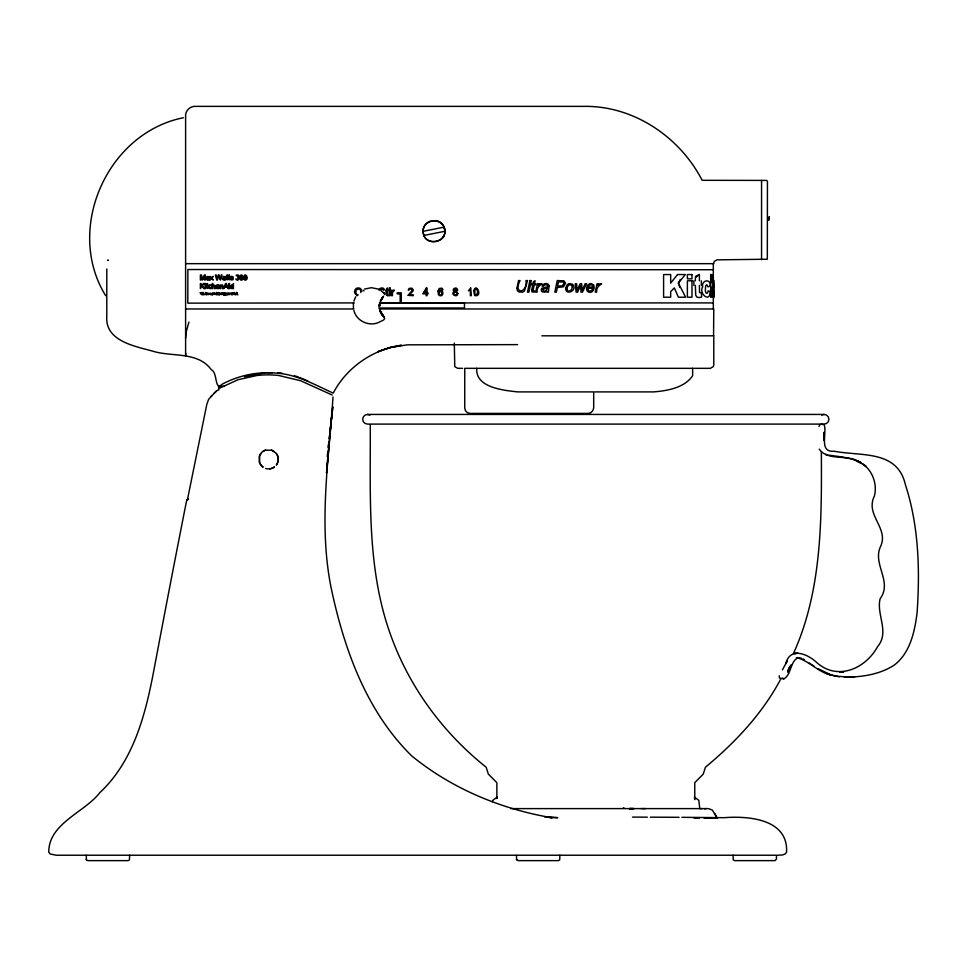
<?xml version="1.0" encoding="UTF-8"?>
<svg xmlns="http://www.w3.org/2000/svg" width="967" height="967" viewBox="0 0 967 967"><rect width="100%" height="100%" fill="white"/><g stroke="black" fill="none" stroke-linecap="round" stroke-linejoin="round"><path stroke-width="1.45" d="M713.803 287.55L713.791 284.153L713.259 287.55L713.876 287.55M713.561 335.815L713.779 308.981L379.415 308.981M496.857 798.44L496.869 782.666L488.347 774.096L486.171 767.218C442.777 732.648 408.944 686.606 390.378 634.219C366.324 567.218 370.724 494.681 370.264 424.755M185.761 353.438L185.604 355.385M353.414 303.433L353.414 308.159M360.848 292.578L360.582 290.257A2.43 2.43 0 0 0 359.011 288.891L356.086 289.955L355.844 293.231A2.587 2.587 0 0 0 356.799 294.524L358.273 294.971M379.354 306.43L379.535 304.569L379.415 306.382L379.535 304.605L379.427 305.475M379.548 304.532L379.415 306.188L379.572 304.339M332.999 397.014C328.732 460.219 318.469 524.404 331.052 587.501C343.962 648.664 366.155 711.071 411.616 755.807C451.698 788.649 501.281 809.21 552.205 817.792L544.844 816.873L557.766 817.683L545.775 817.163M328.647 447.528L326.532 472.923L330.738 427.293M185.604 338.208L186.135 332.14L188.94 322.047M496.893 797.642L496.82 798.512L497.183 797.038L492.795 800.362L492.3 801.703M332.08 414.275L332.805 406.708L329.251 438.873L332.007 414.275L330.569 427.305M327.269 456.509L327.74 452.024M790.873 665.997L787.658 672.125L788.25 669.696M818.952 426.387L820.161 424.416M423.171 231.306C422.784 217.817 444.385 217.309 444.784 230.581C446.077 243.479 425.25 246.186 423.341 233.216C420.669 221.141 439.562 215.399 443.986 227.172C450.404 242.572 423.135 247.975 423.171 231.306L443.986 227.172M713.767 263.072L714.202 261.453L717.006 259.845L767.327 259.229L767.447 181.264L766.589 180.418L702.151 180.309C679.813 136.951 633.699 105.608 583.935 106.37L194.258 106.37C189.049 106.805 184.963 111.628 185.604 116.838M353.886 301.112L355.699 296.748M793.436 653.547C822.059 590.474 821.732 519.678 821.346 451.807M779.269 675.8L779.45 678.097L783.971 678.822L782.581 678.133M382.364 297.751L380.502 300.955L383.476 296.422L380.418 301.172L380.925 299.963M788.975 669.333C786.884 672.174 792.094 663.217 789.205 668.572M380.406 301.196L383.416 296.47L382.497 297.57M790.269 667.061L787.924 671.328L790.257 666.94M680.297 279.439L678.399 283.101L679.813 287.344M788.903 668.378L790.257 665.961M782.412 669.853L787.295 660.92L785.736 663.761C790.075 646.512 807.518 653.946 816.535 662.359C837.313 681.167 865.356 668.922 877.577 646.669C889.978 632.019 876.029 614.541 880.163 598.682C892.819 581.566 872.077 564.051 880.635 546.331C889.108 528.055 864.812 514.976 874.422 495.962C877.311 484.648 872.935 471.799 863.736 464.631L866.19 466.626C857.572 459.144 845.762 457.403 834.823 455.977M790.027 667.049L791.465 664.945L790.728 665.308M780.84 678.87C762.516 713.513 735.367 742.33 705.439 767.218L703.263 774.096L694.753 782.666L694.777 799.612L694.427 797.038L698.815 800.362L699.637 807.372M713.078 281.022L713.876 280.442L713.876 297.558L713.235 297.328M381.554 298.803L383.367 296.41M188.045 499.02L187.356 500.108L206.781 404.472L208.618 399.335L216.475 390.825M210.588 396.833L211.773 395.539M213.949 393.436L217.841 390.003M699.395 280.793L699.395 274.555L695.37 277.783L695.37 280.793M219.243 388.347L238.027 379.705L256.956 375.498A92.276 90.257 0 0 1 278.75 375.498L300.604 380.72L332.237 395.056M695.346 276.489L699.395 274.555M188.372 498.767L186.969 499.697L186.426 501.535C175.003 559.216 163.919 616.97 153.016 674.761C144.712 717.296 132.648 761.923 99.915 792.553C84.794 812.316 48.531 823.376 48.761 852.241L50.296 854.03L56.243 855.227L516.052 855.227M364.474 289.085L371.413 287.695L378.363 289.085M794.886 653.813L796.3 653.341M183.367 117.732C106.974 132.999 64.584 229.264 105.657 295.672M367.52 414.432L365.079 415.097L363.338 416.825L362.673 419.267L363.338 421.709L365.079 423.449L367.52 424.102L824.089 424.102L826.531 423.449L828.272 421.709L828.937 419.267L828.272 416.825L826.531 415.097L824.089 414.432L367.52 414.432L369.974 415.097M821.636 415.097L824.089 414.432M244.482 376.695L265.381 372.791M423.993 235.428L444.808 231.306M704.351 808.799L706.103 808.605M794.415 653.414L797.811 653.112M455.723 295.008L454.26 294.584L453.861 293.158A1.45 1.45 0 0 1 455.034 291.986L455.687 291.974M783.899 678.822C791.369 675.002 790.172 660.884 798.271 657.669L796.409 657.669C808.11 660.026 817.695 671.823 830.121 674.797L825.588 673.032M266.783 372.766L272.416 372.67M632.696 808.605L629.191 808.63L633.482 808.605M699.624 808.605L701.897 808.605M713.779 263.665L185.652 263.665M713.32 269.733L187.876 269.527L187.803 303.142L354.357 302.913M701.317 280.793L701.317 285.41M363.133 290.16L363.979 290.946M713.876 290.571L713.779 293.895L713.295 292.397M380.031 302.913L713.32 302.913M379.366 303.142L464.474 303.142L464.474 307.977L378.653 307.977M353.995 308.981L185.652 308.981M541.871 335.815L713.779 335.815L713.779 364.934L713.32 366.626L710.358 368.33L464.74 368.33L464.74 408.026L465.465 410.721L467.448 412.691L470.155 413.417L588.287 413.417L590.813 412.691L592.771 410.721L593.69 408.026L593.69 391.901L517.72 391.901C503.747 390.366 475.28 387.707 476.755 368.33M517.587 344.627L407.337 344.832L389.604 347.637L378.17 351.577L389.604 347.637L401.51 345.243C372.863 349.365 346.67 367.4 333.216 393.122C315.701 385.156 298.38 375.208 278.847 373.335A94.258 92.058 0 0 0 256.424 373.395C244.542 374.87 232.926 378.46 222.35 384.104C214.239 391.937 217.901 372.464 211.459 369.877C197.848 351.106 172.114 357.234 152.738 351.166C134.691 346.15 104.762 341.013 106.793 316.161L106.793 268.971M462.625 368.33L457.717 368.33L454.768 366.626L454.309 343.092M224.477 386.28L218.506 386.28A32.89 32.89 0 0 1 218.82 390.052M594.886 391.901L653.595 391.901C667.133 390.849 684.696 387.803 692.65 375.667L692.638 368.33M821.382 424.235L824.174 424.743C827.281 433.567 818.445 452.568 834.219 451.238C861.452 456.472 897.533 449.667 905.487 485.011C918.759 525.77 920.028 569.914 917.115 612.377C914.806 631.318 910.394 652.399 894.584 664.861C879.885 674.579 861.645 677.19 844.348 677.166L849.183 677.142L834.787 676.09L825.758 673.105M799.201 657.729L798.126 657.669M510.866 808.605L708.448 808.605L712.377 810.08L717.079 818.07L704.049 818.07M629.783 808.605L634.219 808.605M694.052 818.07L699.383 818.07M777.504 855.227L782.629 854.925L785.011 854.03L786.57 852.241C788.383 819.013 748.518 815.785 724.21 817.683L681.868 817.32M641.314 808.605L645.642 808.605M632.491 817.103L647.358 817.163M650.32 817.163L679.052 817.308M839.368 676.827L830.822 674.869L817.937 668.608M278.037 372.766L282.207 373.25M833.663 455.832L828.876 455.179M819.291 449.135C828.054 461.779 848.603 453.499 860.545 462.613L856.98 461.017L860.727 462.77M826.036 454.816L827.74 455.179M294.331 375.776L298.259 376.9M800.277 657.898L801.45 658.261M623.377 807.808L624.053 808.025M825.745 454.321L827.184 454.816M357.246 295.709L354.72 292.965A5.198 5.198 0 0 1 354.865 290.281A3.469 3.469 0 0 1 357.56 287.961L359.289 288.045A3.53 3.53 0 0 1 360.594 288.698L361.924 291.333M299.613 377.468L307.772 380.938M860.545 462.613L856.98 461.017L863.676 464.535M271.654 449.993L276.526 453.523M274.241 451.553L271.582 450.199L265.695 450.199A9.525 9.525 0 0 0 263.036 451.541M802.828 658.841L804.435 659.712M812.147 664.921L814.202 666.287M809.403 663.036L811.12 664.232M353.886 310.48C356.521 321.673 370.736 327.511 380.49 321.479C389.846 318.167 380.249 315.496 379.898 310.069L384.056 316.922M383.548 316.475L381.421 313.755L384.02 316.886L382.509 315.194M383.44 292.735L383.923 293.605M733.107 855.227L733.276 859.953L734.642 860.63L774.918 860.63L776.453 859.119L776.453 855.227L516.535 855.227L516.535 859.119L518.07 860.63L558.358 860.63L559.712 859.953L559.881 855.227M86.268 855.227L86.438 859.953L87.804 860.63L128.091 860.63L129.445 859.953L129.614 855.227M382.485 315.169L381.373 313.586L382.364 315.012M380.587 312.003L381.433 313.671L379.886 310.081L380.502 311.809M714.794 813.489L717.079 818.07M381.095 313.223L380.14 310.939M379.886 310.25L380.394 311.543M516.535 859.119L516.716 859.953M86.268 859.119L86.438 859.953M456.92 293.182L456.92 293.823A1.426 1.426 0 0 1 455.747 294.995M761.561 180.418L761.561 259.652M713.32 263.665L713.32 308.981M699.395 285.41L699.528 292.614L701.413 292.735L701.619 297.087L698.972 297.594L696.76 296.99L695.72 295.165L695.37 285.41M693.895 280.793L693.895 285.41M401.269 302.913L401.269 292.796L397.183 292.796L397.183 293.895L400.157 293.895L400.157 302.913M185.604 117.225L185.604 356.037M443.998 235.44A10.794 10.794 0 0 1 442.584 237.882M427.45 222.736A10.794 10.794 0 0 1 429.904 221.322M435.392 220.597A10.794 10.794 0 0 1 438.136 221.322M439.405 221.939A10.794 10.794 0 0 1 441.653 223.667M443.998 227.172A10.794 10.794 0 0 1 444.723 229.904M384.552 294.669A2.079 2.079 0 0 0 384.818 292.941C380.164 291.998 378.472 286.184 383.706 290.269L384.564 289.556L383.295 288.19L381.058 287.973L379.427 288.94A1.934 1.934 0 0 0 379.1 290.015A1.729 1.729 0 0 0 379.161 290.523M455.759 292.179A1.426 1.426 0 0 1 456.92 293.327M276.357 453.656A9.525 9.525 0 0 1 276.357 464.825M274.253 466.94A9.525 9.525 0 0 1 268.645 468.765M263.036 466.94A9.525 9.525 0 0 1 259.579 462.178L259.567 456.303A9.525 9.525 0 0 1 260.933 453.656M278.327 460.244A9.743 9.743 0 0 1 277.904 462.238M277.541 463.181A9.743 9.743 0 0 1 276.526 464.946M274.374 467.109A9.743 9.743 0 0 1 269.66 468.922M267.617 468.922A9.743 9.743 0 0 1 265.623 468.499M262.903 467.109A9.743 9.743 0 0 1 259.374 462.238L259.361 456.231A9.743 9.743 0 0 1 265.623 449.981M277.07 454.369A9.743 9.743 0 0 1 278.375 459.24M823.981 436.419L823.775 439.973L824.114 432.394L824.065 440.372L823.969 434.364L823.86 436.419M208.63 277.529C203.844 278.012 207.651 281.324 209.368 279.826C210.746 274.519 203.36 277.009 208.63 277.529M211.265 293.932C210.661 296.651 208.304 291.321 211.265 293.932M219.388 286.764C213.139 287.272 219.025 288.359 219.146 288.009A1.45 1.45 0 0 1 218.324 288.613L217.007 288.565A1.535 1.535 0 0 1 216.245 287.924L216.451 285.35A1.571 1.571 0 0 1 217.333 284.878L218.059 284.866A1.535 1.535 0 0 1 218.917 285.338L219.388 286.764M224.888 277.529C220.089 278.012 223.897 281.324 225.613 279.826C226.991 274.519 219.606 277.009 224.888 277.529M227.39 293.63L226.314 294.717L227.789 294.826L227.499 293.134L226.205 293.557L227.39 293.63M712.183 287.441L712.147 297.22L710.685 297.22L710.685 274.555L712.147 274.555L712.147 282.896L713.368 280.527L713.513 297.22L712.739 285.362L712.183 287.441M592.989 286.897L588.25 287.223C588.395 284.419 593.182 283.682 592.989 286.897M242.475 277.529C240.324 284.298 240.324 270.736 242.475 277.529M246.44 277.529C244.288 284.298 244.3 270.736 246.44 277.529M477.722 291.913C473.866 303.819 473.89 279.995 477.722 291.913M702.586 286.752C698.549 294.403 710.733 303.022 710.008 291.466L708.158 290.789A3.856 1.305 90 0 1 707.203 293.206L706.115 293.11L705.33 291.031L705.644 285.857L706.744 284.745L708.037 286.861L709.923 286.075C711.543 278.339 701.28 279.741 702.586 286.752M205.318 294.065L204.388 294.572L205.572 294.524L205.645 292.385L205.318 294.065M232.648 293.787C231.415 296.627 230.617 289.435 231.198 294.512C233.591 296.676 233.011 289.786 232.648 293.787M438.015 291.079L438.377 294.452A2.43 2.43 0 0 0 439.55 295.588C443.418 297.401 444.324 289.967 440.227 290.789A2.176 2.176 0 0 0 438.897 291.744C438.172 289.774 441.242 287.368 441.943 289.991L442.886 289.907L442.656 289.121A1.934 1.934 0 0 0 441.532 288.142L439.175 288.504L438.015 291.079M230.895 286.425C232.165 291.708 233.833 282.654 230.895 286.425M209.126 286.425C208.485 289.508 211.978 286.824 211.495 287.912A1.438 1.438 0 0 1 210.697 288.601C207.591 289.592 207.929 283.621 210.927 285.011A1.269 1.269 0 0 1 211.447 285.507C211.858 286.836 209.198 284.093 209.126 286.425M212.873 293.92C211.846 296.192 211.858 291.708 212.873 293.92M220.21 293.775L221.286 294.597L219.908 294.149L221.177 293.158L220.21 293.775M220.802 286.268L220.778 288.613L220.15 288.613L220.15 284.927L222.748 285.096L223.159 288.613L222.531 288.613L222.362 285.628L220.802 286.268M225.492 294.597C223.002 295.769 226.653 296.023 225.807 293.061C224.549 292.143 223.425 295.406 225.492 294.597M225.516 293.92C224.441 296.059 224.489 291.768 225.516 293.92M228.466 293.702C228.212 296.639 227.656 291.647 229.542 293.327C229.53 296.966 229.675 292.107 228.466 293.702M207.373 293.932C206.176 296.168 206.285 291.708 207.373 293.932M239.84 276.707L240.3 279.596A1.354 1.354 0 0 0 241.109 280.092C245.703 280.237 241.52 271.219 239.84 276.707M243.805 276.707L244.264 279.596A1.354 1.354 0 0 0 245.074 280.092C249.667 280.237 245.485 271.219 243.805 276.707M473.77 290.692L474.446 295.02A2.019 2.019 0 0 0 475.667 295.757C482.557 295.975 476.284 282.461 473.77 290.692M212.873 286.208L212.849 288.613L212.22 288.613L212.22 283.524L212.849 283.524C211.833 286.123 217.442 283.911 215.23 288.613L214.601 288.613L214.396 285.591L212.873 286.208M213.852 293.666C213.755 296.192 212.74 291.212 214.916 293.303C214.904 296.893 215.085 292.215 213.852 293.666M222.011 293.666C221.914 296.192 220.899 291.212 223.075 293.303C223.063 296.893 223.244 292.215 222.011 293.666M408.159 295.346L413.199 295.684L413.199 294.778L409.452 294.778L413.006 291.031A2.285 2.285 0 0 0 413.151 289.701L411.797 288.166L409.416 288.323A2.007 2.007 0 0 0 408.558 289.266L408.316 290.221L409.392 289.677A1.318 1.318 0 0 1 410.177 288.891C415.145 289.375 408.932 293.291 408.159 295.346M208.63 278.411C207.724 281.433 205.379 277.432 208.63 278.411M224.876 278.411C223.981 281.433 221.624 277.432 224.876 278.411M227.39 294.053L226.496 294.464L227.39 294.053M392.481 292.215L392.445 295.684L391.502 295.684L391.502 290.148L392.348 290.982L393.243 290.064L394.524 290.33L392.481 292.215M442.052 293.255L441.955 293.992A1.583 1.583 0 0 1 441.399 294.766A1.281 1.281 0 0 1 440.601 295.044C437.991 294.959 439.066 290.354 441.411 291.804A1.487 1.487 0 0 1 441.955 292.554L442.052 293.255M588.021 288.311C587.187 291.369 591.635 292.119 592.42 289.302L593.823 289.435L592.433 291.405A3.747 3.747 0 0 1 590.583 292.288A4.073 4.073 0 0 1 588.951 292.239C585.579 291.272 586.135 286.45 588.347 284.552A4.11 4.11 0 0 1 591.03 283.561L593.823 285.011L594.221 288.311L588.021 288.311M206.031 293.714C206.998 297.207 208.534 291.176 206.031 293.714M565.816 287.791C564.523 295.346 576.477 291.913 573.479 285.628A3.082 3.082 0 0 0 572.271 284.105L569.394 283.645A3.892 3.892 0 0 0 567.182 284.89L565.816 287.791M572.295 287.066L571.606 289.616L569.188 291.236A1.898 1.898 0 0 1 567.484 290.281L567.17 288.819A5.899 5.899 0 0 1 567.641 286.595C568.318 284.044 572.585 284.129 572.295 287.066M230.279 286.244L231.016 288.456L233.446 288.613L233.446 283.524L232.817 285.35A1.233 1.233 0 0 0 231.802 284.842L230.279 286.244M238.511 278.544L237.664 279.596L235.888 278.992A1.499 1.499 0 0 0 236.335 279.729C239.913 281.204 238.547 277.263 238.873 275.909A1.293 1.293 0 0 0 238.196 275.099L236.867 275.015A1.414 1.414 0 0 0 236.081 275.692C239.985 275.075 236.323 276.888 238.511 278.544M457.911 293.497C457.621 298.501 449.498 293.992 454.321 291.538C450.84 289.774 456.11 286.014 457.439 289.242A1.922 1.922 0 0 1 457.524 290.499L456.472 291.538L457.911 293.497M213.175 293.932C211.314 297.522 211.205 290.958 213.175 293.932M516.958 288.154L517.357 290.716L518.795 291.925L522.385 292.203L524.465 291.031L527.559 280.563L526 280.563C527.752 293.497 512.8 294.923 520.077 280.563L518.53 280.563L516.958 288.154M565.441 283.404L563.495 286.824L557.343 287.453L556.363 292.155L554.804 292.155L557.234 280.563L563.979 280.853L565.441 283.404M328.913 441.762L328.26 447.54L328.877 441.762M207.978 293.412C208.594 296.76 209.706 292.336 207.978 293.412M230.327 277.094L232.624 279.016L231.778 279.608L230.194 278.931L230.509 279.656L232.866 279.789L233.12 278.423L230.908 277.251L233.132 277.299L232.914 276.731L231.379 276.284L230.327 277.094M549.111 285.748L548.398 292.155L546.947 292.155L546.778 291.103L544.626 292.264L541.991 291.659A2.248 2.248 0 0 1 541.315 290.414L541.278 289.907A2.393 2.393 0 0 1 541.967 288.178L547.527 286.885C548.676 284.238 543.998 284.056 543.551 286.268L542.1 286.147C542.789 283.065 548.519 282.437 549.111 285.748M200.29 292.832C202.526 297.86 202.127 290.849 200.29 292.832M233.518 292.832C235.743 297.86 235.356 290.874 233.518 292.832M563.906 283.452L562.371 285.809L557.621 286.135L558.527 281.82L563.06 281.989A1.318 1.318 0 0 1 563.846 282.932L563.906 283.452M542.765 289.423C542.656 292.88 547.902 290.632 547.31 287.9L542.765 289.423M531.753 289.737L531.935 291.877L534.292 292.155L534.533 290.994L533.059 290.559L534.219 284.866L535.621 284.866L535.863 283.754L534.449 283.754L535.089 280.708L533.446 281.687L533.01 283.754L531.874 283.754L531.645 284.866L532.781 284.866L531.753 289.737M456.629 290.003L454.889 291.091L454.224 289.508A1.233 1.233 0 0 1 455.384 288.782L456.629 290.003M529.892 280.563L527.462 292.155L528.901 292.155L531.318 280.563L529.892 280.563M538.716 283.754L538.365 285.47L540.263 283.682L541.967 283.875C539.755 285.313 536.467 287.767 537.06 292.155L535.694 292.155L537.459 283.754L538.716 283.754M598.295 283.754L597.944 285.47L599.842 283.682L601.547 283.875C599.335 285.313 596.047 287.767 596.639 292.155L595.273 292.155L597.026 283.754L598.295 283.754M210.008 293.557L210.951 293.775L210.008 293.557M216.753 285.978C219.279 288.347 218.699 283.863 216.753 285.978M220.488 278.218L220.234 279.33L219.098 274.942L218.288 274.942L217.091 279.33L216.088 274.942L215.399 274.942L216.753 280.031L217.442 280.031L218.675 275.559L220.561 280.031L221.963 274.942L221.286 274.942L220.488 278.218M225.952 284.056L225.118 286.522L226.846 286.522L225.952 284.056M236.625 292.638L236.226 293.823L237.048 293.823L236.625 292.638M577.589 289.363L577.19 290.608L576.61 283.754L575.232 283.754L576.114 292.155L577.613 292.155L580.611 285.434L580.986 292.155L582.472 292.155L586.582 283.754L585.156 283.754L582.049 290.511L581.699 283.754L580.127 283.754L577.589 289.363M203.13 278.484L202.852 279.306L201.402 274.942L200.387 274.942L200.387 280.031L201.039 280.031L201.039 275.704L202.514 280.031L204.605 275.776L204.605 280.031L205.258 280.031L205.258 274.942L204.351 274.942L203.13 278.484M217.732 294.077L216.415 292.385L216.415 294.826L216.729 292.747L217.43 294.826L218.433 292.783C218.542 298.634 219.171 288.843 217.732 294.077M224.912 287.066L223.643 288.613L225.601 283.524L226.326 283.524L228.417 288.613L227.052 287.066L224.912 287.066M236.129 294.089L235.525 294.826L236.806 292.385L237.809 294.826L236.129 294.089M470.675 288.009L468.463 290.837L470.349 289.701L470.349 295.684L471.292 295.684L470.675 288.009M211.543 278.581L209.815 280.031L211.169 278.121L209.924 276.344L211.531 277.626L213.187 276.344L211.906 278.085L213.284 280.031L211.543 278.581M426.145 289.544L423.751 292.989L426.145 292.989L426.145 289.544M426.314 288.045L422.821 293.847L426.145 293.847L426.145 295.684L427.088 295.684L427.088 293.847L428.127 293.847L428.127 292.989L427.088 292.989L427.088 288.045L426.314 288.045M677.529 274.555L670.675 283.113L670.675 274.555L663.592 274.555L663.592 297.22L670.675 297.22L670.675 291.683L674.325 287.9L678.411 297.22L685.603 297.22L678.399 283.101L685.301 274.555L677.529 274.555M203.59 283.524L201.051 286.051L201.051 283.524L200.374 283.524L200.374 288.613L201.885 286.039L203.711 288.613L204.593 288.613L202.357 285.579L204.508 283.524L203.59 283.524M207.409 283.633L206.781 284.008C205.415 286.655 208.812 291.623 207.409 285.41L208.038 285.41L207.409 283.633M227.221 275.063L226.604 275.438C225.238 278.085 228.635 283.053 227.221 276.84L227.849 276.84L227.221 275.063M229.203 275.063L228.587 275.438C227.221 278.085 230.617 283.053 229.203 276.84L229.832 276.84L229.203 275.063M202.877 292.445L202.997 294.85L202.877 292.445M387.271 288.214L385.652 290.874L386.341 290.874L386.449 295.165L387.646 295.757L388.359 295.672L387.32 294.633L387.271 290.874L388.214 290.148L387.271 290.148L387.271 288.214M854.526 676.912L849.268 677.178L854.55 676.924M107.772 260.28L108.413 260.377L107.772 260.28M839.864 671.944L843.828 671.86L840.009 671.932M769.357 216.656L768.789 220.041L769.357 216.656M691.985 274.555L687.38 274.555L687.38 278.834L691.985 278.834L691.985 274.555M691.985 280.793L687.38 280.793L687.38 297.22L691.985 297.22L691.985 280.793M205.717 283.524L205.089 284.238L205.717 283.524M229.505 283.524L228.877 284.238L229.505 283.524M205.717 284.927L205.089 284.927L205.089 288.613L205.717 288.613L205.717 284.927M229.505 284.927L228.877 284.927L228.877 288.613L229.505 288.613L229.505 284.927M390.088 288.045L389.145 288.045L389.145 289.121L390.088 289.121L390.088 288.045M390.088 290.148L389.145 290.148L389.145 295.684L390.088 295.684L390.088 290.148M219.533 293.061L219.231 294.826L219.533 293.061M223.897 293.061L223.595 294.826L223.897 293.061"/></g></svg>
